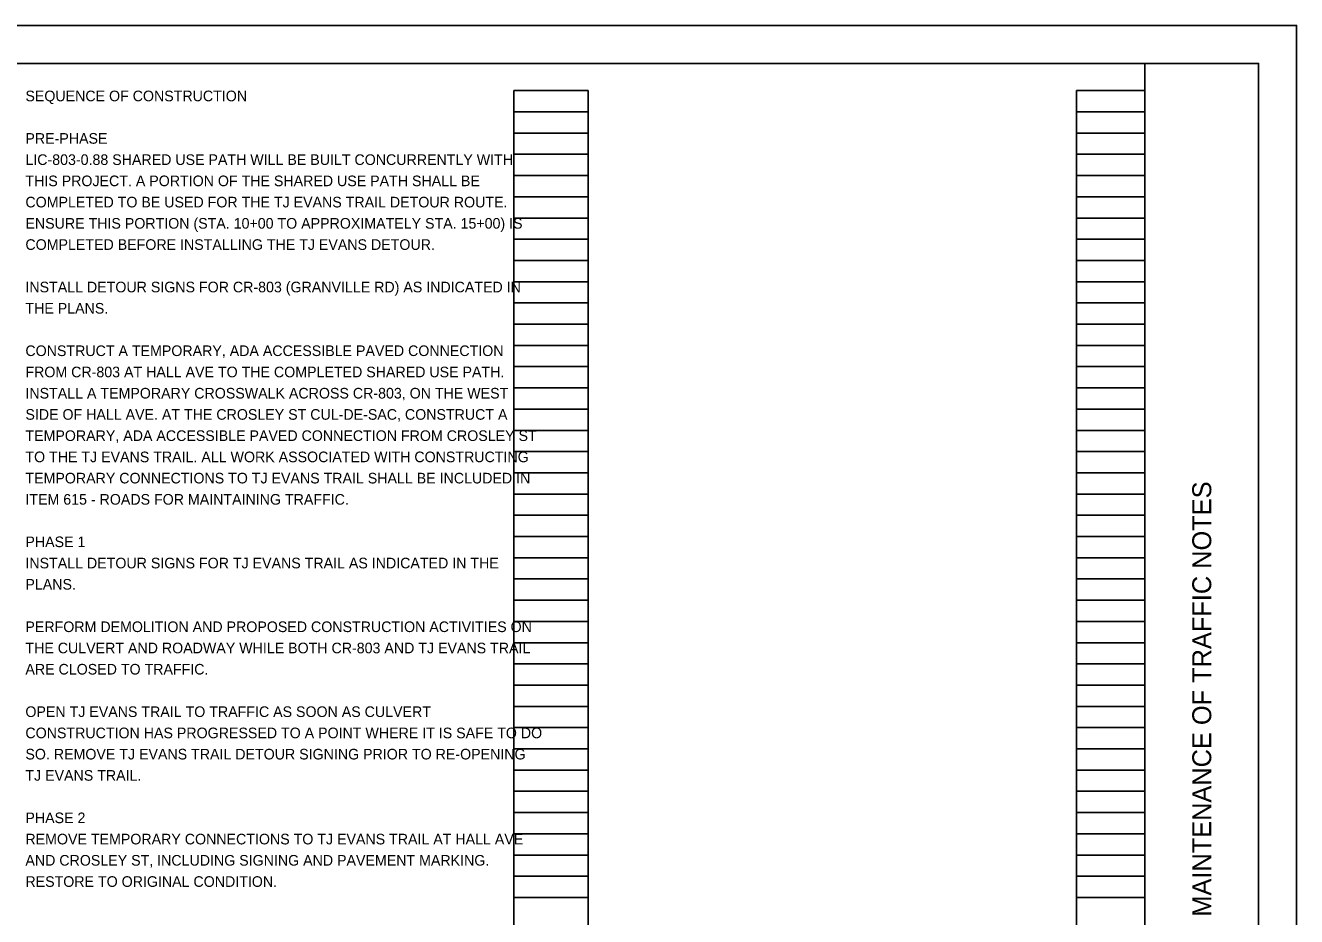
# Model space of a CAD drawing. Extents: x 0 to 34, y 0 to 22.
# Drawn here: x 17.24 to 34, y 10.25 to 22 of the extents above; entities that cross this region are included whole.
import ezdxf

# ---------------------------------------------------------------- set-up
doc = ezdxf.new("R2010")
doc.units = 0
for name, color, linetype in [('SH_Border', 7, 'Continuous'), ('SH_Cut_Line', 7, 'Continuous'), ('SH_Data', 7, 'Continuous'), ('SH_Text', 7, 'Continuous')]:
    doc.layers.add(name, color=color, linetype=linetype)

msp = doc.modelspace()

# ---------------------------------------------------------------- linework, layer by layer
at = {"layer": 'SH_Border'}
msp.add_line((32, 0.5), (32, 21.5), dxfattribs=at)
msp.add_lwpolyline([(1.5, 21.5), (33.5, 21.5), (33.5, 0.5), (1.5, 0.5)], close=True, dxfattribs=at)
at = {"layer": 'SH_Cut_Line'}
msp.add_lwpolyline([(0, 0), (34, 0), (34, 22), (0, 22)], close=True, dxfattribs=at)
at = {"layer": 'SH_Data'}
for p, q in [((23.68, 0.98), (23.68, 21.14)), ((23.68, 21.14), (24.66, 21.14)), ((24.66, 0.98), (24.66, 21.14)), ((31.1, 0.98), (31.1, 21.14)), ((31.1, 21.14), (32, 21.14)), ((32, 0.98), (32, 21.14)), ((23.68, 20.86), (24.66, 20.86)), ((31.1, 20.86), (32, 20.86)), ((23.68, 20.58), (24.66, 20.58)), ((31.1, 20.58), (32, 20.58)), ((23.68, 20.3), (24.66, 20.3)), ((31.1, 20.3), (32, 20.3)), ((23.68, 20.02), (24.66, 20.02)), ((31.1, 20.02), (32, 20.02)), ((23.68, 19.74), (24.66, 19.74)), ((31.1, 19.74), (32, 19.74)), ((23.68, 19.46), (24.66, 19.46)), ((31.1, 19.46), (32, 19.46)), ((23.68, 19.18), (24.66, 19.18)), ((31.1, 19.18), (32, 19.18)), ((23.68, 18.9), (24.66, 18.9)), ((31.1, 18.9), (32, 18.9)), ((23.68, 18.62), (24.66, 18.62)), ((31.1, 18.62), (32, 18.62)), ((23.68, 18.34), (24.66, 18.34)), ((31.1, 18.34), (32, 18.34)), ((23.68, 18.06), (24.66, 18.06)), ((31.1, 18.06), (32, 18.06)), ((23.68, 17.78), (24.66, 17.78)), ((31.1, 17.78), (32, 17.78)), ((23.68, 17.5), (24.66, 17.5)), ((31.1, 17.5), (32, 17.5)), ((23.68, 17.22), (24.66, 17.22)), ((31.1, 17.22), (32, 17.22)), ((23.68, 16.94), (24.66, 16.94)), ((31.1, 16.94), (32, 16.94)), ((23.68, 16.66), (24.66, 16.66)), ((31.1, 16.66), (32, 16.66)), ((23.68, 16.38), (24.66, 16.38)), ((31.1, 16.38), (32, 16.38)), ((23.68, 16.1), (24.66, 16.1)), ((31.1, 16.1), (32, 16.1)), ((23.68, 15.82), (24.66, 15.82)), ((31.1, 15.82), (32, 15.82)), ((23.68, 15.54), (24.66, 15.54)), ((31.1, 15.54), (32, 15.54)), ((23.68, 15.26), (24.66, 15.26)), ((31.1, 15.26), (32, 15.26)), ((23.68, 14.98), (24.66, 14.98)), ((31.1, 14.98), (32, 14.98)), ((23.68, 14.7), (24.66, 14.7)), ((31.1, 14.7), (32, 14.7)), ((23.68, 14.42), (24.66, 14.42)), ((31.1, 14.42), (32, 14.42)), ((23.68, 14.14), (24.66, 14.14)), ((31.1, 14.14), (32, 14.14)), ((23.68, 13.86), (24.66, 13.86)), ((31.1, 13.86), (32, 13.86)), ((23.68, 13.58), (24.66, 13.58)), ((31.1, 13.58), (32, 13.58)), ((23.68, 13.3), (24.66, 13.3)), ((31.1, 13.3), (32, 13.3)), ((23.68, 13.02), (24.66, 13.02)), ((31.1, 13.02), (32, 13.02)), ((23.68, 12.74), (24.66, 12.74)), ((31.1, 12.74), (32, 12.74)), ((23.68, 12.46), (24.66, 12.46)), ((31.1, 12.46), (32, 12.46)), ((23.68, 12.18), (24.66, 12.18)), ((31.1, 12.18), (32, 12.18)), ((23.68, 11.9), (24.66, 11.9)), ((31.1, 11.9), (32, 11.9)), ((23.68, 11.62), (24.66, 11.62)), ((31.1, 11.62), (32, 11.62)), ((23.68, 11.34), (24.66, 11.34)), ((31.1, 11.34), (32, 11.34)), ((23.68, 11.06), (24.66, 11.06)), ((31.1, 11.06), (32, 11.06)), ((23.68, 10.78), (24.66, 10.78)), ((31.1, 10.78), (32, 10.78)), ((23.68, 10.5), (24.66, 10.5)), ((31.1, 10.5), (32, 10.5))]:
    msp.add_line(p, q, dxfattribs=at)

# ---------------------------------------------------------------- texts
msp.add_text('MAINTENANCE OF TRAFFIC NOTES', height=0.25, rotation=90, dxfattribs=at).set_placement((32.875, 10.247))
at = {"layer": 'SH_Text'}
for s, p in [('SEQUENCE OF CONSTRUCTION', (17.24, 21)), ('PRE-PHASE', (17.24, 20.44)), ('LIC-803-0.88 SHARED USE PATH WILL BE BUILT CONCURRENTLY WITH ', (17.24, 20.16)), ('THIS PROJECT. A PORTION OF THE SHARED USE PATH SHALL BE ', (17.24, 19.88)), ('COMPLETED TO BE USED FOR THE TJ EVANS TRAIL DETOUR ROUTE. ', (17.24, 19.6)), ('ENSURE THIS PORTION (STA. 10+00 TO APPROXIMATELY STA. 15+00) IS ', (17.24, 19.32)), ('COMPLETED BEFORE INSTALLING THE TJ EVANS DETOUR.', (17.24, 19.04)), ('INSTALL DETOUR SIGNS FOR CR-803 (GRANVILLE RD) AS INDICATED IN ', (17.24, 18.48)), ('THE PLANS.', (17.24, 18.2)), ('CONSTRUCT A TEMPORARY, ADA ACCESSIBLE PAVED CONNECTION ', (17.24, 17.64)), ('FROM CR-803 AT HALL AVE TO THE COMPLETED SHARED USE PATH. ', (17.24, 17.36)), ('INSTALL A TEMPORARY CROSSWALK ACROSS CR-803, ON THE WEST ', (17.24, 17.08)), ('SIDE OF HALL AVE. AT THE CROSLEY ST CUL-DE-SAC, CONSTRUCT A ', (17.24, 16.8)), ('TEMPORARY, ADA ACCESSIBLE PAVED CONNECTION FROM CROSLEY ST ', (17.24, 16.52)), ('TO THE TJ EVANS TRAIL. ALL WORK ASSOCIATED WITH CONSTRUCTING ', (17.24, 16.24)), ('TEMPORARY CONNECTIONS TO TJ EVANS TRAIL SHALL BE INCLUDED IN ', (17.24, 15.96)), ('ITEM 615 - ROADS FOR MAINTAINING TRAFFIC.', (17.24, 15.68)), ('PHASE 1', (17.24, 15.12)), ('INSTALL DETOUR SIGNS FOR TJ EVANS TRAIL AS INDICATED IN THE ', (17.24, 14.84)), ('PLANS.', (17.24, 14.56)), ('PERFORM DEMOLITION AND PROPOSED CONSTRUCTION ACTIVITIES ON ', (17.24, 14)), ('THE CULVERT AND ROADWAY WHILE BOTH CR-803 AND TJ EVANS TRAIL ', (17.24, 13.72)), ('ARE CLOSED TO TRAFFIC.', (17.24, 13.44)), ('OPEN TJ EVANS TRAIL TO TRAFFIC AS SOON AS CULVERT ', (17.24, 12.88)), ('CONSTRUCTION HAS PROGRESSED TO A POINT WHERE IT IS SAFE TO DO ', (17.24, 12.6)), ('SO. REMOVE TJ EVANS TRAIL DETOUR SIGNING PRIOR TO RE-OPENING ', (17.24, 12.32)), ('TJ EVANS TRAIL.', (17.24, 12.04)), ('PHASE 2', (17.24, 11.48)), ('REMOVE TEMPORARY CONNECTIONS TO TJ EVANS TRAIL AT HALL AVE ', (17.24, 11.2)), ('AND CROSLEY ST, INCLUDING SIGNING AND PAVEMENT MARKING. ', (17.24, 10.92)), ('RESTORE TO ORIGINAL CONDITION. ', (17.24, 10.64))]:
    msp.add_text(s, height=0.14, dxfattribs=at).set_placement(p)

doc.saveas('drawing.dxf')
